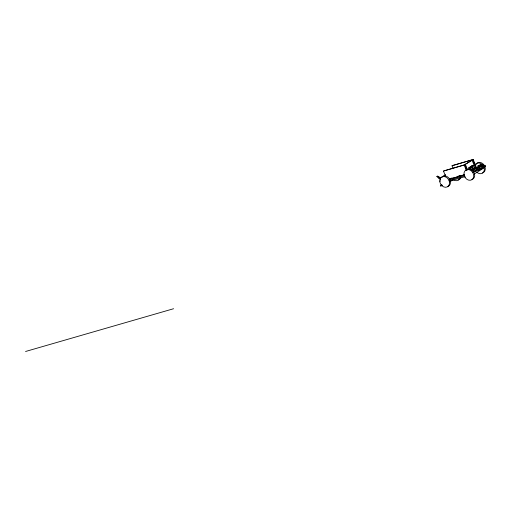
<?xml version="1.0" encoding="UTF-8"?>
<svg xmlns="http://www.w3.org/2000/svg" width="511" height="511" viewBox="0 0 511 511"><rect width="100%" height="100%" fill="white"/><g stroke="black" fill="none" stroke-linecap="round" stroke-linejoin="round"><path stroke-width="0.77" d="M482.914 166.164L481.809 164.529L478.635 165.449L477.957 165.864L477.919 166.822C481.752 165.545 478.334 166.963 479.248 166.439M481.094 165.903L481.138 164.951L481.809 164.529M472.669 172.035L479.292 170.125L485.45 166.286L485.105 165.411L478.941 169.25L473.505 170.821L473.148 168.86L476.999 167.525L477.632 168.055M478.603 168.764L476.68 169.901L476.329 167.947L478.967 166.822L476.412 167.902M477.478 167.461L477.651 169.365L479.727 168.758L478.52 167.161L477.478 167.461L480.174 165.781L481.215 165.481L482.429 167.078M445.292 174.909L444.461 175.695L445.528 174.883M444.755 175.612L440.482 177.905L437.384 176.193L436.899 176.493L440.386 179.24M471.244 166.235L472.63 165.871M445.515 176.199L443.503 171.102L443.982 170.808L464.71 164.817L466.728 169.914M453.18 168.707L452.024 165.794L452.503 165.494L473.231 159.509L476.405 167.519M436.899 176.493L437.678 176.103L440.482 177.905M467.188 170.252L464.927 164.536L472.094 160.218L474.112 165.315M443.503 171.102L464.71 164.817M464.927 164.536L472.094 160.218M452.024 165.794L473.231 159.509M442.175 185.582L440.699 186.01L440.482 185.48L441.728 184.701M469.379 169.141L468.926 167.678L469.488 169.077M470.011 167.001L471.398 166.637M471.244 166.65L471.832 166.286M472.477 165.877L472.918 165.602L471.685 165.96L474.713 165.053L476.099 168.547M449.073 180.613L448.383 179.297A5.691 4.561 58.1 0 0 440.38 178.339A5.691 4.561 58.1 0 0 443.784 186.924A5.691 4.561 58.1 0 0 449.456 182.012L449.073 180.613L450.031 180.013L464.646 175.79M474.713 165.053L470.586 167.199L471.972 170.693M440.699 186.01L442.047 185.167M473.237 170.329L471.857 166.835L473.135 170.393M449.648 181.922L453.513 179.514M476.246 167.953L476.916 167.531L477.057 167.883M478.52 167.161L481.215 165.481M473.64 170.412L472.969 170.834L473.499 170.061L472.464 170.361M483.01 166.139L482.691 165.053L483.08 165.934M482.735 165.059L483.336 165.934M481.892 165.743L482.186 166.65M482.02 165.634L482.512 166.445L482.071 165.596M482.295 165.462L482.735 166.305L482.346 165.43M483.112 164.951L483.463 165.82M479.331 167.755L482.033 166.075M481.937 166.58L483.872 165.628L484.013 165.979L482.256 167.071L482.237 166.618M482.64 166.337L482.435 166.305M482.116 166.727L483.872 165.628M473.505 172.264L476.744 170.24M482.077 166.931L483.246 166.203M474.195 174.008L483.808 168.017L483.463 167.148M470.701 166.573L472.19 166.145M474.425 168.298L473.818 168.598L474.745 168.247L473.346 165.481M470.957 166.912L469.373 167.404L470.599 167.052L470.165 167.321L471.27 170.118M468.823 167.742L471.857 166.835M477.957 165.864L481.138 164.951M443.465 176.052L442.271 176.793M480.736 165.398L482.007 165.027L480.18 165.302M438.732 178.09L440.68 179.15M475.882 167.832L476.916 167.531M473.148 168.86L476.329 167.947M476.865 167.793L478.264 167.391M482.71 166.132L485.105 165.411M473.109 169.818L476.284 168.898M485.45 166.286L478.75 170.278L478.398 169.409M450.619 178.403L452.101 177.975M458.022 176.269L460.239 175.624M457.805 176.55L460.762 175.695M462.985 175.049L464.467 174.621M449.182 179.201L463.988 174.922M449.591 179.169L464.39 174.896M450.28 180.913L465.08 176.64M25.55 351.491L173.599 308.727M440.482 185.48L441.964 185.052M473.825 168.445L474.457 168.975M437.199 176.404L439.026 178M483.17 164.912L483.559 165.794M482.895 165.085L483.285 165.966M478.941 169.25L479.292 170.125M477.446 167.602L477.581 167.953L478.258 167.531L477.223 167.832L477.082 167.487M472.752 159.809L475.92 167.819M474.61 165.117L475.997 168.611M465.361 164.408L467.38 169.505M464.224 165.117L466.243 170.214M483.879 167.027A5.691 4.561 58.1 0 1 482.588 173.044A5.691 4.561 58.1 0 1 476.629 172.041M474.828 165.513A5.691 4.561 58.1 0 1 483.189 165.711M475.792 164.912A5.691 4.561 58.1 0 1 484.153 165.117M484.837 166.426A5.691 4.561 58.1 0 1 482.473 172.954M442.437 176.563A5.691 4.561 58.1 0 1 449.341 178.703L450.421 181.418A5.691 4.561 58.1 0 1 447.668 186.541M465.802 170.399A5.691 4.561 58.1 0 1 473.576 171.702A5.691 4.561 58.1 0 1 471.896 179.54M459.817 178.109A5.691 4.561 58.1 0 1 453.532 179.923M440.067 181.45A9.479 1.252 -21.6 0 1 440.303 180.658M460.775 177.509A5.691 4.561 58.1 0 1 458.246 179.949M444.455 175.937A1.22 0.715 73.9 0 1 445.362 176.033M473.237 168.298L474.955 167.678L473.237 168.298M475.428 168.113L476.335 167.787L475.428 168.113M478.647 165.577L479.554 165.251L478.647 165.577M478.539 166.113L480.257 165.494L478.539 166.113M480.238 165.117L481.145 164.791L480.289 165.079M479.746 166.094L480.653 165.768L479.803 166.062M465.106 177.496L464.033 174.781A5.691 4.561 58.1 0 1 469.705 169.869A5.691 4.561 58.1 0 1 473.109 178.454A5.691 4.561 58.1 0 1 465.106 177.496"/></g></svg>
